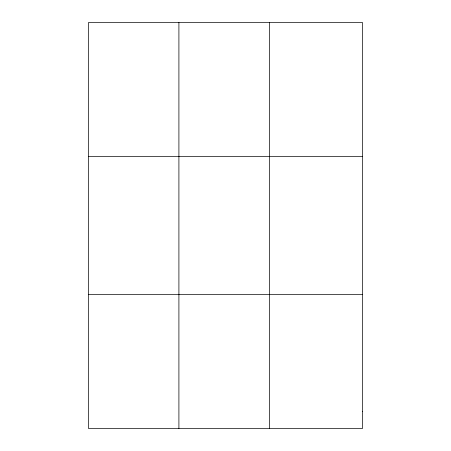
<?xml version="1.0" encoding="UTF-8"?>
<svg xmlns="http://www.w3.org/2000/svg" width="451" height="451" viewBox="0 0 451 451"><rect width="100%" height="100%" fill="white"/><g stroke="black" fill="none" stroke-linecap="round" stroke-linejoin="round"><path stroke-width="0.68" d="M88.464 156.497L362.536 156.497M88.464 294.503L362.536 294.503M269.354 22.55L269.354 428.45M178.906 22.55L178.906 428.45M362.536 411.707L362.536 428.45L88.464 428.45L88.464 22.55L362.536 22.55L362.536 411.707"/></g></svg>
